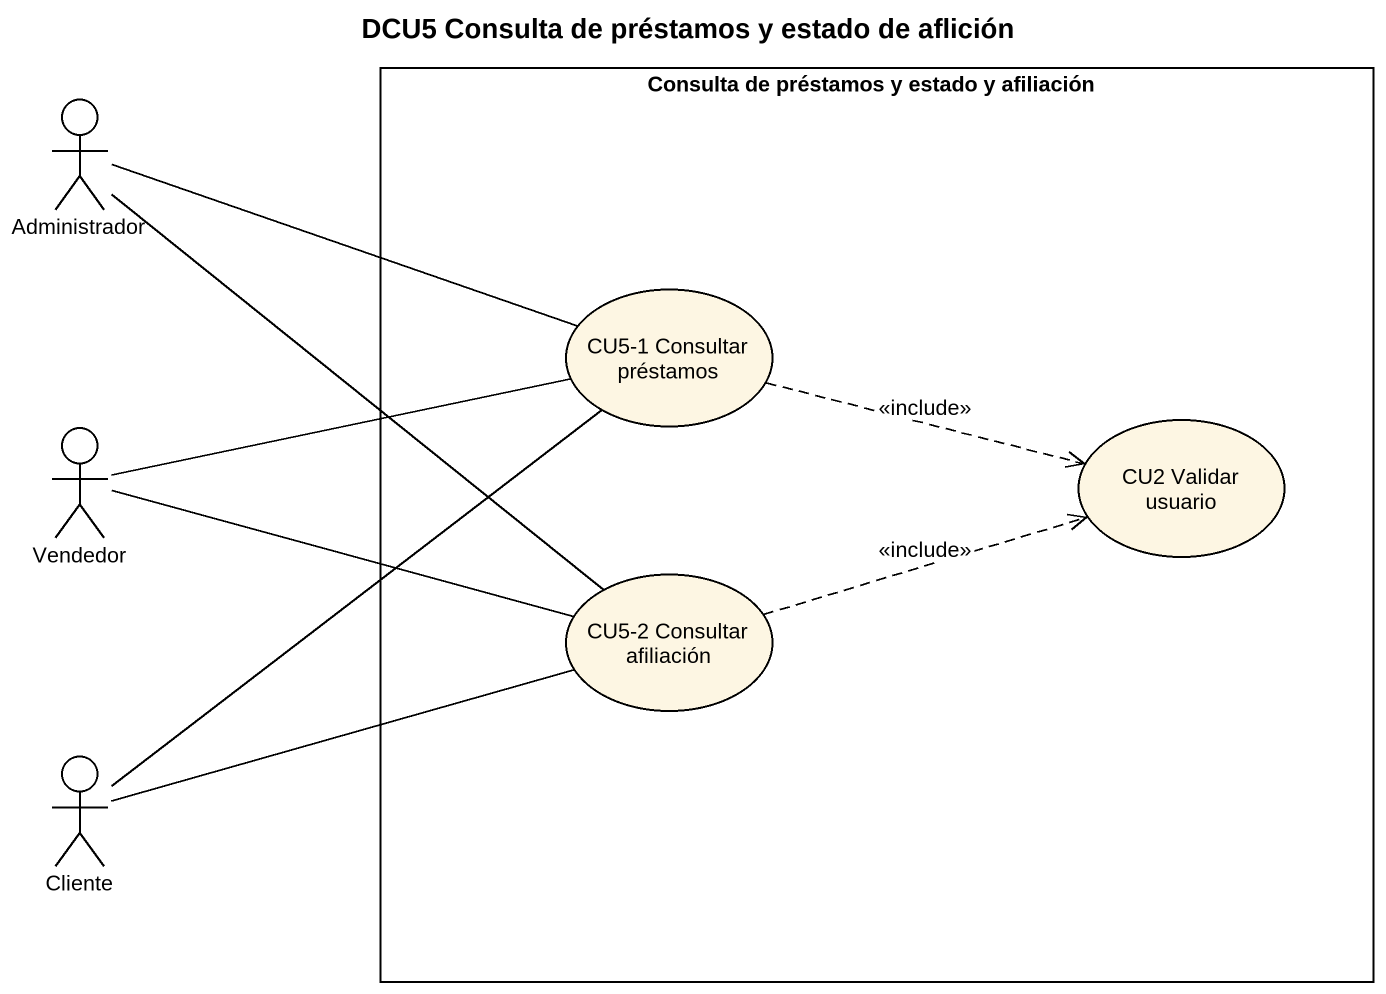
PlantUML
@startuml
title DCU5 Consulta de préstamos y estado de aflición
actor Administrador
rectangle "Consulta de préstamos y estado y afiliación" as Consulta_de_préstamos_y {
  usecase "CU5-1 Consultar préstamos" as CU5_1_Consultar_préstamos
  usecase "CU2 Validar usuario" as CU2_Validar_usuario
  usecase "CU5-2 Consultar afiliación" as CU5_2_Consultar_afiliación
}
actor Vendedor
actor Cliente
Administrador -right- CU5_1_Consultar_préstamos
Administrador -- CU5_2_Consultar_afiliación
CU5_1_Consultar_préstamos .right.> CU2_Validar_usuario : <<include>>
Vendedor -right- CU5_1_Consultar_préstamos
Vendedor -right- CU5_2_Consultar_afiliación
CU5_2_Consultar_afiliación .right.> CU2_Validar_usuario : <<include>>
Cliente -up- CU5_1_Consultar_préstamos
Cliente -right- CU5_2_Consultar_afiliación
@enduml
